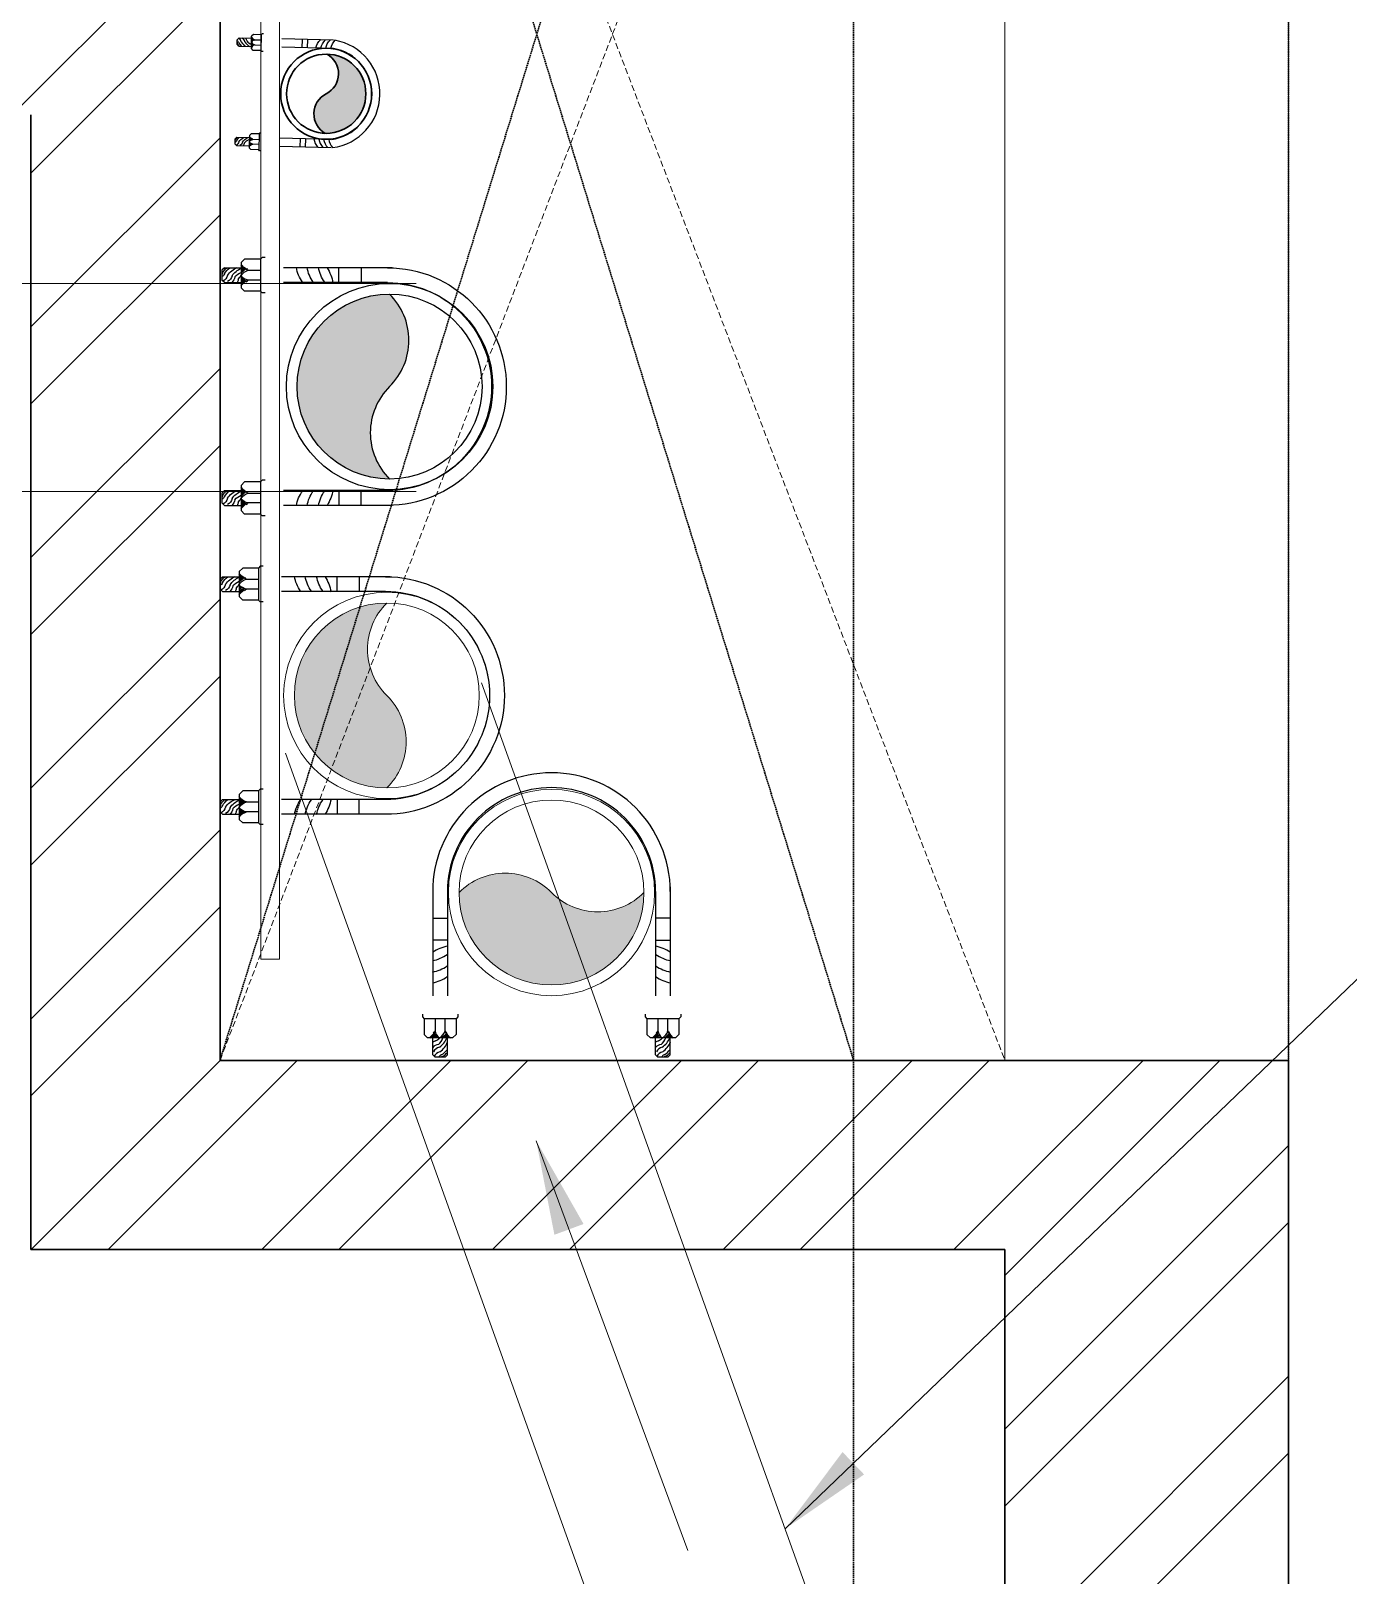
# Model space of a CAD drawing. Header units: millimetres. Extents: x 554 to 29966, y 4404 to 52986.
# Drawn here: x 14545 to 15242, y 26933 to 27750 of the extents above; entities that cross this region are included whole.
import ezdxf

# ---------------------------------------------------------------- set-up
doc = ezdxf.new("R2010")
doc.units = ezdxf.units.MM
for name, pattern in [('DASHED2', [0.375, 0.25, -0.125]), ('HIDDEN', [9.524999999999995, 6.349999999999997, -3.174999999999998]), ('HIDDEN2', [4.7624999999999975, 3.174999999999998, -1.587499999999999])]:
    doc.linetypes.add(name, pattern=pattern)
for name, color, linetype, lineweight in [('A-VOID-ABOV', 8, 'HIDDEN2', 5), ('CWS', 170, 'Continuous', 30), ('PIPE SUPPORT', 24, 'Continuous', 18), ('PP-BEAM', 6, 'DASHED2', 30), ('PP-WALL', 7, 'Continuous', 30), ('RWP', 150, 'Continuous', 18), ('SWP', 1, 'Continuous', 15), ('WALL HATCH', 8, 'Continuous', 0)]:
    doc.layers.add(name, color=color, linetype=linetype, lineweight=lineweight)
doc.layers.add('SH - WWP', color=94, linetype='Continuous', lineweight=0, true_color=0x009e00)
doc.layers.add('SH- WWP', color=92, linetype='Continuous')
doc.styles.add('_MAA_200', font='Arial Narrow.ttf', dxfattribs={"height": 100})
doc.dimstyles.new('COLUMN DIM PLAN', dxfattribs={"dimtxt": 100, "dimasz": 50, "dimexe": 0, "dimexo": 0, "dimgap": 30, "dimtad": 0, "dimdec": 0, "dimdsep": 46, "dimtxsty": '_MAA_200', "dimblk": 'ARCHTICK', "dimcen": 2.5, "dimdle": 50, "dimclrd": 256, "dimclre": 256, "dimclrt": 256, "dimadec": 0, "dimazin": 0, "dimtfac": 1, "dimtdec": 0, "dimtmove": 1, "dimatfit": 3, "dimfxl": 1, "dimlwd": -1, "dimlwe": -1, "dimarcsym": 0})
pattern_1 = [(45, (-2728487.738031354, 3305291.588856062), (-60.98795987733971, 60.98795987733972), []), (45, (-2728447.079391504, 3305291.588856062), (-60.98795987733971, 60.98795987733972), [])]

# ---------------------------------------------------------------- blocks, each defined once
blk = doc.blocks.new('_ArchTick')
at = {"color": 0, "linetype": 'ByBlock', "const_width": 0.15}
blk.add_lwpolyline([(-0.5, -0.5), (0.5, 0.5)], dxfattribs=at)
blk = doc.blocks.new('A$C5FCA3C8E')
at = {"layer": 'CWS', "linetype": 'Continuous'}
blk.add_hatch(color=256, dxfattribs=at).paths.add_polyline_path([(-1.3581241676e-06, 2.5302895748e-06, 0.5981914609792685), (-0.75, 4.95894e-11, 1), (0.75, 8.6183e-12, -0.5981960418834819)])
for radius in [0.8611281478661112, 0.75]:
    blk.add_circle((0, 5.82077e-11), radius, dxfattribs=at)
for centre, start, end in [((-0.375, -0.2012822666438296), 28.22480001612511, 151.7751999838749), ((0.375, 0.2012822667020373), 208.2248000161251, 331.775199983875)]:
    blk.add_arc(centre, 0.4256049234739195, start, end, dxfattribs=at)
blk = doc.blocks.new('*X16')
at = {"color": 0}
for p, q in [((113.6040440224238, 341.4692042597887), (113.7240518539459, 341.5892120913109)), ((113.7279130090329, 341.4162965511011), (114.3176786467903, 342.0060621888587)), ((113.8423566890578, 341.3539635358294), (114.318169125598, 341.8297759723697)), ((113.9481308900426, 341.2829610415177), (114.3186596044057, 341.6534897558808)), ((114.0456951115147, 341.2037485676931), (114.3191500832134, 341.4772035393919)), ((114.1352787081868, 341.1165554690687), (114.3196405620211, 341.3009173229029)), ((114.2169109186877, 341.0214109842728), (114.3201310408288, 341.1246311064139)), ((114.2904245531791, 340.9181479234677), (114.3206215196365, 340.948344889925))]:
    blk.add_line(p, q, dxfattribs=at)
blk = doc.blocks.new('gfg')
at = {"layer": 'PIPE SUPPORT', "lineweight": -3}
for p, q in [((20672.23069641801, -7006.954995548515), (20672.19146157941, -7006.99423038714)), ((20672.23069641801, -7006.954995548515), (20672.50180912954, -7006.954995548515)), ((20672.53906311778, -7006.874156006904), (20672.50203141799, -7006.911187706736)), ((20672.50203141799, -7007.181341178311), (20672.50203141799, -7006.911187706736)), ((20672.70931280447, -7006.874156006904), (20672.53906311778, -7006.874156006904)), ((20672.72798678899, -7006.855640157012), (20672.71173969447, -7006.871887251548)), ((20672.71173969447, -7007.220799768099), (20672.71173969447, -7006.871887251548)), ((20672.75802931919, -7006.855640157012), (20672.72798678899, -7006.855640157012)), ((20674.27667252631, -7006.956873166533), (20673.15802931978, -7006.956873166533)), ((20673.60235733257, -7007.135813853117), (20673.60235733257, -7006.956873166529)), ((20673.71839229152, -7007.135813853117), (20673.71735092305, -7006.956873166529)), ((20672.19146157941, -7007.094701396479), (20672.19146157941, -7006.99423038714)), ((20672.23069641801, -7007.133936235103), (20672.19146157941, -7007.094701396479)), ((20672.23069641801, -7007.133936235103), (20672.50180912954, -7007.133936235103)), ((20672.53906311778, -7007.218372878113), (20672.50203141799, -7007.181341178311)), ((20672.70931280447, -7007.218372878113), (20672.53906311778, -7007.218372878113)), ((20672.57715134982, -7007.099760343614), (20672.71173969447, -7007.099760343614)), ((20672.71173969447, -7006.992768272745), (20672.5774395352, -7006.992768272745)), ((20672.72798678896, -7007.237046862634), (20672.70931280447, -7007.218372878113)), ((20672.75802931919, -7007.237046862634), (20672.72798678896, -7007.237046862634)), ((20674.27875526326, -7007.135813853118), (20673.15802931979, -7007.135813853118)), ((20672.23069641801, -7009.105982412248), (20672.19146157941, -7009.145217250872)), ((20672.19146157941, -7009.145217250872), (20672.19146157941, -7009.245688260214)), ((20672.23069641801, -7009.284923098836), (20672.19146157941, -7009.245688260214)), ((20672.23069641801, -7009.105982412248), (20672.50180912954, -7009.105982412248)), ((20672.23069641801, -7009.284923098836), (20672.50180912954, -7009.284923098836)), ((20672.53906311778, -7009.021545769238), (20672.50203141799, -7009.05857746904)), ((20672.50203141799, -7009.05857746904), (20672.50203141799, -7009.328730940613)), ((20672.70931280447, -7009.021545769238), (20672.53906311778, -7009.021545769238)), ((20672.57715134982, -7009.140158303736), (20672.71173969447, -7009.140158303736)), ((20672.71173969447, -7009.247150374605), (20672.5774395352, -7009.247150374605)), ((20672.72798678896, -7009.002871784716), (20672.70931280447, -7009.021545769238)), ((20672.71173969447, -7009.01911887925), (20672.71173969447, -7009.368031395801)), ((20672.75802931919, -7009.002871784716), (20672.72798678896, -7009.002871784716)), ((20674.27875526326, -7009.104104794234), (20673.15802931978, -7009.104104794234)), ((20674.27667252631, -7009.28304548082), (20673.15802931978, -7009.28304548082)), ((20673.60235733257, -7009.104104794234), (20673.60235733257, -7009.28304548082)), ((20673.71839229152, -7009.104104794234), (20673.71735092305, -7009.28304548082)), ((20672.53906311778, -7009.365762640446), (20672.50203141799, -7009.328730940613)), ((20672.70931280447, -7009.365762640446), (20672.53906311778, -7009.365762640446)), ((20672.72798678899, -7009.384278490339), (20672.71173969447, -7009.368031395801)), ((20672.75802931919, -7009.384278490339), (20672.72798678899, -7009.384278490339))]:
    blk.add_line(p, q, dxfattribs=at)
for radius in [1.1740907559851, 0.9951500693986719]:
    blk.add_arc((20674.1311701915, -7008.119959323675), radius, 278.5286732039812, 81.47132679600334, dxfattribs=at)
for centre, major_axis, ratio, start_param, end_param in [((20672.14100616891, -7007.072991283455), (0.100512388921159, 0.1005123889211589), 0.9999999999069012, 5.727819101621663, 6.424460740322188), ((20672.21678278847, -7007.066944437875), (-0.1002177898229264, 0.1002177898229265), 0.9999999994798731, 4.157587103104932, 4.837600714042488), ((20672.22162919412, -7007.050739988979), (0.1271907473947246, 0.1271907473947245), 0.9999999977844616, 5.688778806532026, 6.059082859867648), ((20672.61330547757, -7006.868759919514), (0.0912809878433658, 0.0912809878433657), 0.9999999990311387, 2.892776408477558, 3.651362666904716), ((20672.16024033036, -7007.089626537625), (0.052562963906729, 0.052562963906729), 0.9999999998413699, 5.845023448015352, 6.635131608354146), ((20672.02455298354, -7007.115853652419), (-0.1271907480113182, 0.1271907480113183), 0.999999996535816, 4.117982482427986, 4.309006796857802), ((20672.52674535621, -7006.884601040804), (-0.2691269974105022, 0.2691269974105026), 0.9999999947868815, 1.329768373441599, 1.499720566069074), ((20672.55572727334, -7006.867223731203), (0.2691269959823859, 0.2691269959823857), 0.9999999971351131, 2.900564698409263, 3.132660851976726), ((20672.55833126699, -7006.850338109829), (-0.2387367953091886, 0.2387367953091889), 0.9999999986650406, 1.383982580667374, 1.782644714410317), ((20672.63078740914, -7006.845284095589), (0.2366566859690866, 0.2366566859690863), 0.9999999996936983, 2.957247137783011, 3.396312688854485), ((20672.59718437543, -7006.843908082391), (-0.1862819181657325, 0.1862819181657327), 0.9999999999446293, 1.500239073391399, 1.985744952649278), ((20672.5922190132, -7007.102733703885), (0.0782418402748776, 0.0782418402748775), 0.9999999998860024, 0.9126796448355063, 1.738241186561169), ((20672.61330547757, -7006.975248573133), (0.0912809878459431, 0.0912809878459431), 0.9999999995812568, 2.887822711697686, 3.651362666670403), ((20672.61330547757, -7007.223684984204), (-0.0912809878516158, 0.0912809878516159), 0.9999999990017563, -0.5097700133625, 0.2488162450085207), ((20674.24016160718, -7009.041021276549), (-0.2460406949962698, 0.24604069499627), 0.9999999997174747, 0.9677046534802523, 1.554601844261406), ((20674.34746651146, -7009.041021276549), (0.2460406949090701, 0.2460406949090697), 0.9999999998287487, 2.538501055854934, 3.125398171115445), ((20674.45107109653, -7009.041021276549), (0.2460406949090701, 0.2460406949090697), 0.9999999998287487, 2.538501055854934, 3.125398171115445), ((20674.56207615882, -7009.041021276549), (-0.2460406950871933, 0.2460406950871937), 0.9999999993530387, 0.967704729424919, 1.554601844267306)]:
    blk.add_ellipse(centre, major_axis=major_axis, ratio=ratio, start_param=start_param, end_param=end_param, dxfattribs=at)
at = {"layer": 'PIPE SUPPORT', "lineweight": -3, "extrusion": (0, 0, -1)}
for centre, major_axis, ratio, start_param, end_param in [((20674.24016160718, -7007.198897370805), (-0.2460406949962698, -0.24604069499627), 0.9999999997174747, 0.9677046534802523, 1.554601844261406), ((20674.34746651146, -7007.198897370805), (0.2460406949090701, -0.2460406949090697), 0.9999999998287487, 2.538501055854934, 3.125398171115445), ((20674.45107109653, -7007.198897370805), (0.2460406949090701, -0.2460406949090697), 0.9999999998287487, 2.538501055854934, 3.125398171115445), ((20674.56207615882, -7007.198897370805), (-0.2460406950871933, -0.2460406950871937), 0.9999999993530387, 0.967704729424919, 1.554601844267306), ((20672.02455298354, -7009.124064994932), (-0.1271907480113182, -0.1271907480113183), 0.999999996535816, 4.117982482427986, 4.309006796857802), ((20672.16024033036, -7009.150292109726), (0.052562963906729, -0.052562963906729), 0.9999999998413699, 5.845023448015352, 6.635131608354146), ((20672.52674535621, -7009.355317606547), (-0.2691269974105022, -0.2691269974105026), 0.9999999947868815, 1.329768373441599, 1.499720566069074), ((20672.14100616891, -7009.166927363897), (0.100512388921159, -0.1005123889211589), 0.9999999999069012, 5.727819101621663, 6.424460740322188), ((20672.55572727334, -7009.372694916148), (0.2691269959823859, -0.2691269959823857), 0.9999999971351131, 2.900564698409263, 3.132660851976726), ((20672.55833126699, -7009.389580537521), (-0.2387367953091886, -0.2387367953091889), 0.9999999986650406, 1.383982580667374, 1.782644714410317), ((20672.21678278847, -7009.172974209477), (-0.1002177898229264, -0.1002177898229265), 0.9999999994798731, 4.157587103104932, 4.837600714042488), ((20672.63078740914, -7009.394634551759), (0.2366566859690866, -0.2366566859690863), 0.9999999996936983, 2.957247137783011, 3.396312688854485), ((20672.22162919412, -7009.189178658371), (0.1271907473947246, -0.1271907473947245), 0.9999999977844616, 5.688778806532026, 6.059082859867648), ((20672.59718437543, -7009.39601056496), (-0.1862819181657325, -0.1862819181657327), 0.9999999999446293, 1.500239073391399, 1.985744952649278), ((20672.61330547757, -7009.264670074218), (0.0912809878459431, -0.0912809878459431), 0.9999999995812568, 2.887822711697686, 3.651362666670403), ((20672.5922190132, -7009.137184943465), (0.0782418402748776, -0.0782418402748775), 0.9999999998860024, 0.9126796448355063, 1.738241186561169), ((20672.61330547757, -7009.016233663145), (-0.0912809878516158, -0.0912809878516159), 0.9999999990017563, -0.5097700133625, 0.2488162450085207), ((20672.61330547757, -7009.371158727836), (0.0912809878433658, -0.0912809878433657), 0.9999999990311387, 2.892776408477558, 3.651362666904716)]:
    blk.add_ellipse(centre, major_axis=major_axis, ratio=ratio, start_param=start_param, end_param=end_param, dxfattribs=at)
at = {"layer": 'PIPE SUPPORT', "lineweight": -3}
for p, xscale, yscale, zscale, rotation in [((20683.0857692433, -7038.606154569166), -0.0925792494463893, 0.092579249529543, 0.0925792494975916, 359.9999999999998), ((20683.08548105789, -7038.714998576982), -0.0925792494463893, 0.092579249529543, 0.0925792494975916, 359.9999999999998), ((20683.08548105789, -6977.524920070369), 0.0925792494463893, 0.0925792494463893, 0.0925792494463893, 180), ((20683.0857692433, -6977.633764078184), 0.0925792494463893, 0.0925792494463893, 0.0925792494463893, 180)]:
    blk.add_blockref('*X16', p, dxfattribs=dict(at, xscale=xscale, yscale=yscale, zscale=zscale, rotation=rotation))
blk = doc.blocks.new('A$C393437B3')
at = {"layer": 'RWP', "linetype": 'Continuous'}
blk.add_hatch(color=256, dxfattribs=at).paths.add_polyline_path([(-2, 3.3651e-11, 1), (2, 2.45565e-11, -0.4173574324766371), (-2.1098011128e-06, 2.1325688894e-06, 0.4173561804767063)])
for radius in [2.231396361223231, 2]:
    blk.add_circle((0, 2.91038e-11), radius, dxfattribs=at)
for centre, start, end in [((-1, -0.9893372807709964), 44.69290126831891, 135.307098731681), ((1, 0.9893372808292042), 224.6929012683189, 315.3070987316811)]:
    blk.add_arc(centre, 1.406694087280504, start, end, dxfattribs=at)
blk = doc.blocks.new('*X26')
at = {"color": 0}
for p, q in [((113.6040440224238, 341.4692042597887), (113.7240518539459, 341.5892120913109)), ((113.7279130090329, 341.4162965511011), (114.3176786467903, 342.0060621888587)), ((113.8423566890578, 341.3539635358294), (114.318169125598, 341.8297759723697)), ((113.9481308900426, 341.2829610415177), (114.3186596044057, 341.6534897558808)), ((114.0456951115147, 341.2037485676931), (114.3191500832134, 341.4772035393919)), ((114.1352787081868, 341.1165554690687), (114.3196405620211, 341.3009173229029)), ((114.2169109186877, 341.0214109842728), (114.3201310408288, 341.1246311064139)), ((114.2904245531791, 340.9181479234677), (114.3206215196365, 340.948344889925))]:
    blk.add_line(p, q, dxfattribs=at)
blk = doc.blocks.new('YRTRT')
at = {"layer": 'PIPE SUPPORT', "lineweight": -3}
for p, q in [((96462.33814704539, -13447.57362357114), (96462.39076985273, -13447.52100076377)), ((96462.33818283866, -13447.5735877779), (96462.33818283866, -13447.93724713893)), ((96462.60556003159, -13447.52100076377), (96462.39076985273, -13447.52100076377)), ((96462.65818283898, -13447.57362357114), (96462.60556003159, -13447.52100076377)), ((96462.65818283898, -13447.57362357114), (96462.65818283898, -13447.93724713893)), ((96467.15814704986, -13447.5736235712), (96467.21076985725, -13447.52100076383)), ((96467.15818284314, -13447.57358777796), (96467.15818284314, -13447.93724713899)), ((96467.42556003603, -13447.52100076383), (96467.21076985725, -13447.52100076383)), ((96467.47818284339, -13447.5736235712), (96467.42556003603, -13447.52100076383)), ((96467.47818284339, -13447.5736235712), (96467.47818284339, -13447.93724713899)), ((96462.15192819848, -13448.01174899501), (96462.22643005454, -13447.93724713893)), ((96462.15192819848, -13448.35426413015), (96462.15192819848, -13448.01174899501)), ((96462.76993562304, -13447.93724713893), (96462.22643005454, -13447.93724713893)), ((96462.39055710298, -13448.35914664454), (96462.39055710298, -13448.08895620788)), ((96462.60580803412, -13448.08837642497), (96462.60580803412, -13448.35914664454)), ((96462.8444374791, -13448.01174899501), (96462.76993562304, -13447.93724713893)), ((96462.8444374791, -13448.35426413015), (96462.8444374791, -13448.01174899501)), ((96466.97192820298, -13448.01174899506), (96467.04643005902, -13447.93724713899)), ((96466.97192820298, -13448.35426413021), (96466.97192820298, -13448.01174899506)), ((96467.5899356275, -13447.93724713899), (96467.04643005902, -13447.93724713899)), ((96467.21055710744, -13448.3591466446), (96467.21055710744, -13448.08895620793)), ((96467.42580803859, -13448.08837642502), (96467.42580803859, -13448.3591466446)), ((96467.66443748357, -13448.01174899506), (96467.5899356275, -13447.93724713899)), ((96467.66443748357, -13448.35426413021), (96467.66443748357, -13448.01174899506)), ((96462.11467727047, -13448.39183319975), (96462.15192819848, -13448.35426413015)), ((96462.11467727047, -13448.45227396465), (96462.11467727047, -13448.39183319975)), ((96462.8444374791, -13448.35426413015), (96462.15192819848, -13448.35426413016)), ((96462.88200654867, -13448.39183319971), (96462.8444374791, -13448.35426413015)), ((96462.88200654867, -13448.45227396465), (96462.88200654867, -13448.39183319971)), ((96466.93467727493, -13448.39183319981), (96466.97192820298, -13448.35426413021)), ((96466.93467727493, -13448.4522739647), (96466.93467727493, -13448.39183319981)), ((96467.66443748357, -13448.35426413021), (96466.97192820293, -13448.35426413021)), ((96467.70200655314, -13448.39183319977), (96467.66443748357, -13448.35426413021)), ((96467.70200655314, -13448.4522739647), (96467.70200655314, -13448.39183319977)), ((96462.33818283863, -13451.20444779245), (96462.33818283866, -13448.85227396524)), ((96462.65818283893, -13451.10227396739), (96462.65818283898, -13448.85227396524)), ((96467.15818284314, -13451.10227396739), (96467.15818284314, -13448.85227396524)), ((96467.47818284342, -13451.20444779245), (96467.47818284342, -13448.85227396524)), ((96462.65818283893, -13450.05157989724), (96462.33818283863, -13450.05157989724)), ((96467.15818284314, -13450.05157989724), (96467.47818284342, -13450.05157989724)), ((96462.33818283863, -13450.53158634531), (96462.65818283893, -13450.53158634531)), ((96467.47818284342, -13450.53158634531), (96467.15818284314, -13450.53158634531))]:
    blk.add_line(p, q, dxfattribs=at)
at = {"layer": 'PIPE SUPPORT', "lineweight": -3, "extrusion": (0, 0, -1)}
for centre, major_axis, ratio, start_param, end_param in [((96462.50657992787, -13447.56146236965), (0.170591607840616, 0.170591607840616), 0.9999999998175798, 2.547186153677094, 3.128809838001576), ((96462.52831376503, -13447.55496224171), (0.1344147607712574, 0.1344147607712574), 0.9999999998539598, 2.586790775358184, 3.465894773409693), ((96462.53642395487, -13447.45332862739), (-0.1348098849770459, 0.1348098849770459), 0.9999999999034614, 4.157022774732605, 5.034816392505097), ((96462.55873559946, -13447.47912599548), (-0.0704988429273759, 0.0704988429273759), 0.9999999996588605, 4.274227121095428, 5.064335280969733), ((96462.23101702826, -13448.11023623238), (-0.3174102312506335, 0.3174102312506335), 0.9999999999588574, 1.386450810686251, 1.960581019537734), ((96462.23779560637, -13448.01305613057), (0.3202001287203565, 0.3202001287203566), 0.9999999998669814, -0.1868137474059075, 0.421005137251335), ((96462.59391210222, -13447.29713852289), (0.1705916077439833, 0.1705916077439833), 0.9999999985280374, 2.547186153119761, 2.738210467946155), ((96462.26044305008, -13448.00956358513), (0.3609602732295892, 0.3609602732295892), 0.9999999997756027, -0.2410279549909113, 0.1079206814815465), ((96462.28374995916, -13447.97069226828), (-0.3609602732425226, 0.3609602732425225), 0.9999999999533216, 1.329768371900432, 1.608853964383862), ((96467.32657993236, -13447.56146236971), (-0.1705916078916122, 0.1705916078916121), 0.9999999997420946, 4.117982480757515, 4.699606164845294), ((96467.34831376949, -13447.55496224177), (0.1344147607729148, 0.1344147607729148), 0.9999999997529544, 2.586790775312957, 3.465894773457341), ((96467.35642395935, -13447.45332862745), (-0.1348098849665495, 0.1348098849665495), 0.9999999999247476, 4.157022774657454, 5.03481639246887), ((96467.37873560397, -13447.47912599554), (-0.0704988429250919, 0.0704988429250919), 0.9999999996778886, 4.274227121094328, 5.064335281009006), ((96467.05101703267, -13448.11023623244), (-0.3174102312642302, 0.3174102312642302), 0.9999999999294054, 1.386450810713712, 1.96058101953486), ((96467.05779561082, -13448.01305613062), (0.320200128723769, 0.320200128723769), 0.999999999775471, -0.1868137474271345, 0.421005137292974), ((96467.41391210668, -13447.29713852295), (0.1705916077644787, 0.1705916077644788), 0.9999999991030039, 2.547186153401375, 2.738210468153488), ((96467.08044305457, -13448.00956358519), (-0.3609602734738453, 0.3609602734738452), 0.9999999993067497, 1.329768372063623, 1.678717008183729), ((96467.10374996363, -13447.97069226834), (-0.3609602734695469, 0.3609602734695469), 0.9999999993199254, 1.329768372023264, 1.608853964365007), ((96462.1410721338, -13448.16111274652), (-0.1836427454511332, 0.1836427454511332), 0.999999999893351, 1.321980081539759, 2.080566339304299), ((96462.44831248886, -13447.63531754856), (-0.1705916080412037, 0.1705916080412037), 0.999999999172634, 4.117982480944434, 4.401037373670084), ((96462.61178995932, -13448.11869015334), (-0.1574100663563356, 0.1574100663563356), 0.9999999999594631, 5.625068624619608, 6.450630167201308), ((96462.13815034585, -13448.30887129395), (0.3609602732356619, 0.3609602732356619), 0.999999999762126, -0.2410279549788759, -0.0299974789023303), ((96462.22917148277, -13448.06516695129), (-0.2498462551250625, 0.2498462551250622), 0.9999999996142932, 1.500239073097558, 1.985744952294209), ((96462.35531027, -13448.16111274652), (-0.183642745501428, 0.183642745501428), 0.9999999996070283, 1.31702638475077, 2.080566339197591), ((96462.85512458676, -13448.16111274652), (-0.1836427454341228, 0.1836427454341228), 0.9999999998437497, 5.773415294580192, 6.532001552497469), ((96466.96107213826, -13448.16111274657), (-0.1836427454511332, 0.1836427454511332), 0.999999999893351, 1.321980081539759, 2.080566339304299), ((96467.26831249335, -13447.63531754862), (-0.1705916079033848, 0.1705916079033847), 0.999999999742952, 4.117982480782877, 4.401037373487326), ((96467.43178996381, -13448.11869015339), (-0.1574100663563356, 0.1574100663563356), 0.9999999999594631, 5.625068624619608, 6.450630167201308), ((96466.9581503503, -13448.308871294), (0.3609602732254824, 0.3609602732254824), 0.9999999990776997, -0.2410279551250054, -0.02999747893383), ((96467.04917148722, -13448.06516695134), (-0.2498462551128566, 0.2498462551128566), 0.9999999996738447, 1.500239073083246, 1.985744952330576), ((96467.17531027444, -13448.16111274657), (-0.183642745428047, 0.1836427454280469), 0.9999999999834772, 1.31702638455914, 2.080566339320697), ((96467.67512459122, -13448.16111274657), (0.1836427454511332, 0.1836427454511332), 0.9999999998933508, 4.202618967875284, 4.961205225639825), ((96462.19716735712, -13449.89698836559), (0.54999385537602, 0.5499938553760205), 0.9999999999969306, -0.6092701060824738, -0.1632660786873334), ((96462.19716735712, -13450.12858373326), (0.5499938553737664, 0.5499938553737665), 0.9999999999653816, -0.6092701060972799, -0.1632660786923932), ((96463.20624228605, -13448.48989175245), (-0.6743740752795976, 0.6743740752795975), 0.9999998328735095, 4.539180955360865, 4.549122928501664), ((96466.61012339604, -13448.48989175245), (0.6743740752789461, 0.6743740752789462), 0.999999832874448, 1.73406237867807, 1.744004351818876), ((96467.61919832494, -13449.89698836559), (-0.5499938553760205, 0.5499938553760205), 0.9999999999969301, 0.1632660786873338, 0.609270106082474), ((96467.61919832494, -13450.12858373326), (-0.5499938553737664, 0.5499938553737663), 0.9999999999653807, 0.1632660786923936, 0.60927010609728), ((96462.19716735712, -13450.37672196184), (0.54999385537602, 0.5499938553760205), 0.9999999999969306, -0.6092701060824738, -0.1632660786873334), ((96463.20624228605, -13448.72148712014), (-0.6743740340197633, 0.6743740340197631), 0.999999892291208, 4.539180945274946, 4.549122918973353), ((96463.20624228605, -13448.96962534873), (-0.6743740340197633, 0.6743740340197631), 0.999999892291208, 4.539180945274946, 4.549122918973353), ((96466.61012339604, -13448.72148712014), (0.6743740340217865, 0.6743740340217868), 0.9999998922882944, 1.734062388205763, 1.744004361904144), ((96466.61012339604, -13448.96962534873), (0.6743740340217865, 0.6743740340217868), 0.9999998922882944, 1.734062388205763, 1.744004361904144), ((96467.61919832494, -13450.37672196184), (-0.5499938553760205, 0.5499938553760205), 0.9999999999969301, 0.1632660786873338, 0.609270106082474), ((96462.8779829776, -13448.88655582733), (-0.7483036447213935, 0.7483036447213935), 0.9999999999909798, 4.131018386160066, 4.462271126186356), ((96466.93838270444, -13448.88655582733), (0.7483036447213935, 0.7483036447213935), 0.9999999999909795, 1.820914180993225, 2.152166921019516), ((96464.90818284106, -13451.10227396745), (1.817264429336318, 1.817264429336318), 0.9999999999969258, 2.356194490190806, 3.926990816988777), ((96464.90818284106, -13451.10227396745), (1.590990259148384, 1.590990259148384), 0.9999999999933532, 2.356194490189019, 3.926990816990564), ((96464.90818284106, -13451.10227396745), (-1.590990259148384, 1.590990259148384), 0.9999999999998207, 2.356194490192254, 3.926990816987331), ((96464.90818284106, -13451.10227396745), (1.81726442934102, 1.817264429341022), 0.9999999999974116, 0.7853981633987424, 2.356194490191048)]:
    blk.add_ellipse(centre, major_axis=major_axis, ratio=ratio, start_param=start_param, end_param=end_param, dxfattribs=at)
at = {"layer": 'PIPE SUPPORT', "lineweight": -3, "xscale": 0.1862546401715415, "yscale": 0.1862546401715415, "zscale": 0.1862546401715415, "rotation": 90}
for p in [(96525.97121210213, -13469.23003458454), (96526.23897231332, -13469.22945480163), (96530.7912121066, -13469.23003458459), (96531.0589723178, -13469.22945480168)]:
    blk.add_blockref('*X26', p, dxfattribs=at)
blk = doc.blocks.new('*X19')
at = {"color": 0}
for p, q in [((113.6040440224238, 341.4692042597887), (113.7240518539459, 341.5892120913109)), ((113.7279130090329, 341.4162965511011), (114.3176786467903, 342.0060621888587)), ((113.8423566890578, 341.3539635358294), (114.318169125598, 341.8297759723697)), ((113.9481308900426, 341.2829610415177), (114.3186596044057, 341.6534897558808)), ((114.0456951115147, 341.2037485676931), (114.3191500832134, 341.4772035393919)), ((114.1352787081868, 341.1165554690687), (114.3196405620211, 341.3009173229029)), ((114.2169109186877, 341.0214109842728), (114.3201310408288, 341.1246311064139)), ((114.2904245531791, 340.9181479234677), (114.3206215196365, 340.948344889925))]:
    blk.add_line(p, q, dxfattribs=at)
blk = doc.blocks.new('MNBMBM')
at = {"layer": 'PIPE SUPPORT', "lineweight": -3}
for p, q in [((96481.19327059848, -13447.57362357126), (96481.24589340582, -13447.52100076388)), ((96481.19327059848, -13447.57362357126), (96481.19327059848, -13447.93724713904)), ((96481.24589340582, -13447.52100076388), (96481.46068358464, -13447.52100076388)), ((96481.513306392, -13447.57362357126), (96481.46068358464, -13447.52100076388)), ((96481.51327059873, -13447.57358777802), (96481.51327059873, -13447.93724713904)), ((96486.01327060293, -13447.5736235712), (96486.0658934103, -13447.52100076383)), ((96486.01327060293, -13447.5736235712), (96486.01327060293, -13447.93724713899)), ((96486.0658934103, -13447.52100076383), (96486.28068358912, -13447.52100076383)), ((96486.3333063965, -13447.5736235712), (96486.28068358912, -13447.52100076383)), ((96486.33327060322, -13447.57358777796), (96486.33327060322, -13447.93724713899)), ((96481.00701595827, -13448.01174899512), (96481.08151781435, -13447.93724713904)), ((96481.00701595827, -13448.35426413027), (96481.00701595827, -13448.01174899512)), ((96481.08151781435, -13447.93724713904), (96481.62502338283, -13447.93724713904)), ((96481.24564540328, -13448.08837642508), (96481.24564540328, -13448.35914664466)), ((96481.46089633444, -13448.35914664466), (96481.46089633444, -13448.08895620799)), ((96481.69952523893, -13448.01174899512), (96481.62502338283, -13447.93724713904)), ((96481.69952523893, -13448.35426413027), (96481.69952523893, -13448.01174899512)), ((96485.82701596274, -13448.01174899507), (96485.90151781883, -13447.93724713899)), ((96485.82701596274, -13448.35426413021), (96485.82701596274, -13448.01174899507)), ((96485.90151781883, -13447.93724713899), (96486.44502338734, -13447.93724713899)), ((96486.06564540775, -13448.08837642503), (96486.06564540775, -13448.3591466446)), ((96486.28089633891, -13448.3591466446), (96486.28089633891, -13448.08895620794)), ((96486.51952524339, -13448.01174899507), (96486.44502338734, -13447.93724713899)), ((96486.51952524339, -13448.35426413021), (96486.51952524339, -13448.01174899507)), ((96480.96944688873, -13448.39183319983), (96481.00701595827, -13448.35426413027)), ((96480.96944688873, -13448.45227396476), (96480.96944688873, -13448.39183319983)), ((96481.00701595827, -13448.35426413027), (96481.69952523893, -13448.35426413027)), ((96481.73677616696, -13448.39183319987), (96481.69952523893, -13448.35426413027)), ((96481.73677616696, -13448.45227396476), (96481.73677616696, -13448.39183319987)), ((96485.7894468932, -13448.39183319977), (96485.82701596274, -13448.35426413021)), ((96485.7894468932, -13448.45227396471), (96485.7894468932, -13448.39183319977)), ((96485.82701596274, -13448.35426413021), (96486.51952524339, -13448.35426413022)), ((96486.5567761714, -13448.39183319981), (96486.51952524339, -13448.35426413021)), ((96486.5567761714, -13448.45227396471), (96486.5567761714, -13448.39183319981)), ((96481.19327059844, -13451.20444779251), (96481.19327059844, -13448.8522739653)), ((96481.51327059873, -13451.10227396745), (96481.51327059873, -13448.8522739653)), ((96486.01327060293, -13451.10227396745), (96486.01327060293, -13448.8522739653)), ((96486.33327060322, -13451.20444779251), (96486.33327060322, -13448.8522739653)), ((96481.51327059873, -13450.0515798973), (96481.19327059844, -13450.0515798973)), ((96486.01327060293, -13450.0515798973), (96486.33327060322, -13450.0515798973)), ((96481.19327059844, -13450.53158634537), (96481.51327059873, -13450.53158634537)), ((96486.33327060322, -13450.53158634537), (96486.01327060293, -13450.53158634537))]:
    blk.add_line(p, q, dxfattribs=at)
for centre, major_axis, ratio, start_param, end_param in [((96481.61365783105, -13448.01305613068), (-0.320200128723769, 0.320200128723769), 0.999999999775471, -0.1868137474271345, 0.421005137292974), ((96481.56770347824, -13447.97069226839), (0.3609602734695469, 0.3609602734695469), 0.9999999993199254, 1.329768372023264, 1.608853964365007), ((96481.5910103873, -13448.00956358525), (0.3609602734738453, 0.3609602734738452), 0.9999999993067497, 1.329768372063623, 1.678717008183729), ((96481.62043640915, -13448.11023623249), (0.3174102312642302, 0.3174102312642302), 0.9999999999294054, 1.386450810713712, 1.96058101953486), ((96481.25754133517, -13447.29713852301), (-0.1705916077644787, 0.1705916077644788), 0.9999999991030039, 2.547186153401375, 2.738210468153488), ((96481.29271783795, -13447.4791259956), (0.0704988429250919, 0.0704988429250919), 0.9999999996778886, 4.274227121094328, 5.064335281009006), ((96481.31502948253, -13447.45332862751), (0.1348098849665495, 0.1348098849665495), 0.9999999999247476, 4.157022774657454, 5.03481639246887), ((96481.3231396724, -13447.55496224183), (-0.1344147607729148, 0.1344147607729148), 0.9999999997529544, 2.586790775312957, 3.465894773457341), ((96481.34487350953, -13447.56146236977), (0.1705916078916122, 0.1705916078916121), 0.9999999997420946, 4.117982480757515, 4.699606164845294), ((96486.43365783551, -13448.01305613062), (-0.3202001287203565, 0.3202001287203566), 0.9999999998669814, -0.1868137474059075, 0.421005137251335), ((96486.38770348275, -13447.97069226834), (0.3609602732425226, 0.3609602732425225), 0.9999999999533216, 1.329768371900432, 1.608853964383862), ((96486.41101039178, -13448.00956358519), (-0.3609602732295892, 0.3609602732295892), 0.9999999997756027, -0.2410279549909113, 0.1079206814815465), ((96486.44043641358, -13448.11023623244), (0.3174102312506335, 0.3174102312506335), 0.9999999999588574, 1.386450810686251, 1.960581019537734), ((96486.07754133963, -13447.29713852295), (-0.1705916077439833, 0.1705916077439833), 0.9999999985280374, 2.547186153119761, 2.738210467946155), ((96486.1127178424, -13447.47912599554), (0.0704988429273759, 0.0704988429273759), 0.9999999996588605, 4.274227121095428, 5.064335280969733), ((96486.13502948698, -13447.45332862745), (0.1348098849770459, 0.1348098849770459), 0.9999999999034614, 4.157022774732605, 5.034816392505097), ((96486.14313967685, -13447.55496224177), (-0.1344147607712574, 0.1344147607712574), 0.9999999998539598, 2.586790775358184, 3.465894773409693), ((96486.16487351398, -13447.56146236971), (-0.170591607840616, 0.170591607840616), 0.9999999998175798, 2.547186153677094, 3.128809838001576), ((96480.99632885063, -13448.16111274663), (-0.1836427454511332, 0.1836427454511332), 0.9999999998933508, 4.202618967875284, 4.961205225639825), ((96481.49614316745, -13448.16111274663), (0.183642745428047, 0.1836427454280469), 0.9999999999834772, 1.31702638455914, 2.080566339320697), ((96481.62228195462, -13448.0651669514), (0.2498462551128566, 0.2498462551128566), 0.9999999996738447, 1.500239073083246, 1.985744952330576), ((96481.71330309154, -13448.30887129406), (-0.3609602732254824, 0.3609602732254824), 0.9999999990776997, -0.2410279551250054, -0.02999747893383), ((96481.23966347807, -13448.11869015345), (0.1574100663563356, 0.1574100663563356), 0.9999999999594631, 5.625068624619608, 6.450630167201308), ((96481.40314094852, -13447.63531754867), (0.1705916079033848, 0.1705916079033847), 0.999999999742952, 4.117982480782877, 4.401037373487326), ((96481.71038130358, -13448.16111274663), (0.1836427454511332, 0.1836427454511332), 0.999999999893351, 1.321980081539759, 2.080566339304299), ((96485.81632885511, -13448.16111274658), (0.1836427454341228, 0.1836427454341228), 0.9999999998437497, 5.773415294580192, 6.532001552497469), ((96486.31614317188, -13448.16111274658), (0.183642745501428, 0.183642745501428), 0.9999999996070283, 1.31702638475077, 2.080566339197591), ((96486.44228195908, -13448.06516695135), (0.2498462551250625, 0.2498462551250622), 0.9999999996142932, 1.500239073097558, 1.985744952294209), ((96486.53330309603, -13448.30887129401), (-0.3609602732356619, 0.3609602732356619), 0.999999999762126, -0.2410279549788759, -0.0299974789023303), ((96486.05966348256, -13448.11869015339), (0.1574100663563356, 0.1574100663563356), 0.9999999999594631, 5.625068624619608, 6.450630167201308), ((96486.22314095296, -13447.63531754862), (0.1705916080412037, 0.1705916080412037), 0.999999999172634, 4.117982480944434, 4.401037373670084), ((96486.53038130805, -13448.16111274658), (0.1836427454511332, 0.1836427454511332), 0.999999999893351, 1.321980081539759, 2.080566339304299), ((96481.05225511693, -13449.89698836564), (0.5499938553760205, 0.5499938553760205), 0.9999999999969301, 0.1632660786873338, 0.609270106082474), ((96481.05225511693, -13450.12858373331), (0.5499938553737664, 0.5499938553737663), 0.9999999999653807, 0.1632660786923936, 0.60927010609728), ((96482.06133004584, -13448.48989175251), (-0.6743740752789461, 0.6743740752789462), 0.999999832874448, 1.73406237867807, 1.744004351818876), ((96485.46521115582, -13448.48989175251), (0.6743740752795976, 0.6743740752795975), 0.9999998328735095, 4.539180955360865, 4.549122928501664), ((96486.47428608478, -13449.89698836564), (-0.54999385537602, 0.5499938553760205), 0.9999999999969306, -0.6092701060824738, -0.1632660786873334), ((96486.47428608478, -13450.12858373331), (-0.5499938553737664, 0.5499938553737665), 0.9999999999653816, -0.6092701060972799, -0.1632660786923932), ((96481.05225511693, -13450.3767219619), (0.5499938553760205, 0.5499938553760205), 0.9999999999969301, 0.1632660786873338, 0.609270106082474), ((96482.06133004584, -13448.7214871202), (-0.6743740340217865, 0.6743740340217868), 0.9999998922882944, 1.734062388205763, 1.744004361904144), ((96482.06133004584, -13448.96962534879), (-0.6743740340217865, 0.6743740340217868), 0.9999998922882944, 1.734062388205763, 1.744004361904144), ((96485.46521115582, -13448.7214871202), (0.6743740340197633, 0.6743740340197631), 0.999999892291208, 4.539180945274946, 4.549122918973353), ((96485.46521115582, -13448.96962534879), (0.6743740340197633, 0.6743740340197631), 0.999999892291208, 4.539180945274946, 4.549122918973353), ((96486.47428608478, -13450.3767219619), (-0.54999385537602, 0.5499938553760205), 0.9999999999969306, -0.6092701060824738, -0.1632660786873334), ((96481.73307073742, -13448.88655582739), (-0.7483036447213935, 0.7483036447213935), 0.9999999999909795, 1.820914180993225, 2.152166921019516), ((96485.79347046425, -13448.88655582739), (0.7483036447213935, 0.7483036447213935), 0.9999999999909798, 4.131018386160066, 4.462271126186356), ((96483.76327060082, -13451.10227396751), (-1.81726442934102, 1.817264429341022), 0.9999999999974116, 0.7853981633987424, 2.356194490191048), ((96483.76327060082, -13451.10227396751), (1.590990259148384, 1.590990259148384), 0.9999999999998207, 2.356194490192254, 3.926990816987331), ((96483.76327060084, -13451.10227396751), (-1.590990259148384, 1.590990259148384), 0.9999999999933532, 2.356194490189019, 3.926990816990564), ((96483.76327060084, -13451.10227396751), (-1.817264429336318, 1.817264429336318), 0.9999999999969258, 2.356194490190806, 3.926990816988777)]:
    blk.add_ellipse(centre, major_axis=major_axis, ratio=ratio, start_param=start_param, end_param=end_param, dxfattribs=at)
at = {"layer": 'PIPE SUPPORT', "lineweight": -3, "extrusion": (0, 0, -1), "xscale": 0.1862546401715415, "yscale": 0.1862546401715415, "zscale": -0.1862546400003328, "rotation": 90}
for p in [(-96417.61248112409, -13469.22945480174), (-96417.88024133527, -13469.23003458465), (-96422.43248112855, -13469.22945480168), (-96422.70024133974, -13469.2300345846)]:
    blk.add_blockref('*X19', p, dxfattribs=at)
blk = doc.blocks.new('A$C3BC90C2D')
at = {"layer": 'SH- WWP', "linetype": 'Continuous'}
blk.add_hatch(color=256, dxfattribs=at).paths.add_polyline_path([(-2, 3.3651e-11, 1), (2, 2.45565e-11, -0.4173574324766371), (-2.1098011128e-06, 2.1325688894e-06, 0.4173561804767063)])
for radius in [2.231396361223231, 2]:
    blk.add_circle((0, 2.91038e-11), radius, dxfattribs=at)
for centre, start, end in [((-1, -0.9893372807709964), 44.69290126831891, 135.307098731681), ((1, 0.9893372808292042), 224.6929012683189, 315.3070987316811)]:
    blk.add_arc(centre, 1.406694087280504, start, end, dxfattribs=at)
blk = doc.blocks.new('OIUUYIU')
at = {"layer": 'PIPE SUPPORT', "lineweight": -3}
for p, q in [((96471.43208916413, -13447.5736235712), (96471.4847119715, -13447.52100076383)), ((96471.43212495738, -13447.57358777796), (96471.43212495738, -13447.93724713899)), ((96471.69950215032, -13447.52100076383), (96471.4847119715, -13447.52100076383)), ((96471.7521249577, -13447.5736235712), (96471.69950215032, -13447.52100076383)), ((96471.7521249577, -13447.5736235712), (96471.7521249577, -13447.93724713899)), ((96476.2520891686, -13447.57362357126), (96476.30471197594, -13447.52100076388)), ((96476.25212496183, -13447.57358777802), (96476.25212496183, -13447.93724713904)), ((96476.51950215481, -13447.52100076388), (96476.30471197594, -13447.52100076388)), ((96476.57212496213, -13447.57362357126), (96476.51950215481, -13447.52100076388)), ((96476.57212496213, -13447.57362357126), (96476.57212496213, -13447.93724713904)), ((96471.24587031725, -13448.01174899507), (96471.32037217329, -13447.93724713899)), ((96471.24587031725, -13448.35426413021), (96471.24587031725, -13448.01174899507)), ((96471.86387774178, -13447.93724713899), (96471.32037217329, -13447.93724713899)), ((96471.48449922173, -13448.3591466446), (96471.48449922173, -13448.08895620794)), ((96471.69975015287, -13448.08837642503), (96471.69975015287, -13448.3591466446)), ((96471.93837959784, -13448.01174899507), (96471.86387774178, -13447.93724713899)), ((96471.93837959784, -13448.35426413021), (96471.93837959784, -13448.01174899507)), ((96476.0658703217, -13448.01174899512), (96476.14037217776, -13447.93724713904)), ((96476.0658703217, -13448.35426413027), (96476.0658703217, -13448.01174899512)), ((96476.68387774623, -13447.93724713904), (96476.14037217776, -13447.93724713904)), ((96476.30449922617, -13448.35914664466), (96476.30449922617, -13448.08895620799)), ((96476.51975015733, -13448.08837642508), (96476.51975015733, -13448.35914664466)), ((96476.75837960232, -13448.01174899512), (96476.68387774623, -13447.93724713904)), ((96476.75837960232, -13448.35426413027), (96476.75837960232, -13448.01174899512)), ((96471.2086193892, -13448.39183319981), (96471.24587031725, -13448.35426413021)), ((96471.2086193892, -13448.45227396471), (96471.2086193892, -13448.39183319981)), ((96471.93837959784, -13448.35426413021), (96471.24587031725, -13448.35426413022)), ((96471.97594866742, -13448.39183319977), (96471.93837959784, -13448.35426413021)), ((96471.97594866742, -13448.45227396471), (96471.97594866742, -13448.39183319977)), ((96476.02861939363, -13448.39183319987), (96476.0658703217, -13448.35426413027)), ((96476.02861939363, -13448.45227396476), (96476.02861939363, -13448.39183319987)), ((96476.75837960232, -13448.35426413027), (96476.06587032168, -13448.35426413027)), ((96476.79594867188, -13448.39183319983), (96476.75837960232, -13448.35426413027)), ((96476.79594867188, -13448.45227396476), (96476.79594867188, -13448.39183319983)), ((96471.43212495738, -13451.20444779251), (96471.43212495738, -13448.8522739653)), ((96471.7521249577, -13451.10227396745), (96471.7521249577, -13448.8522739653)), ((96476.25212496183, -13451.10227396745), (96476.25212496183, -13448.8522739653)), ((96476.57212496216, -13451.20444779251), (96476.57212496216, -13448.8522739653)), ((96471.7521249577, -13450.0515798973), (96471.43212495738, -13450.0515798973)), ((96476.25212496183, -13450.0515798973), (96476.57212496216, -13450.0515798973)), ((96471.43212495738, -13450.53158634537), (96471.7521249577, -13450.53158634537)), ((96476.57212496216, -13450.53158634537), (96476.25212496183, -13450.53158634537))]:
    blk.add_line(p, q, dxfattribs=at)
at = {"layer": 'PIPE SUPPORT', "lineweight": -3, "extrusion": (0, 0, -1)}
for centre, major_axis, ratio, start_param, end_param in [((96471.60052204665, -13447.56146236971), (0.170591607840616, 0.170591607840616), 0.9999999998175798, 2.547186153677094, 3.128809838001576), ((96471.62225588375, -13447.55496224177), (0.1344147607712574, 0.1344147607712574), 0.9999999998539598, 2.586790775358184, 3.465894773409693), ((96471.63036607363, -13447.45332862745), (-0.1348098849770459, 0.1348098849770459), 0.9999999999034614, 4.157022774732605, 5.034816392505097), ((96471.6526777182, -13447.47912599554), (-0.0704988429273759, 0.0704988429273759), 0.9999999996588605, 4.274227121095428, 5.064335280969733), ((96471.324959147, -13448.11023623244), (-0.3174102312506335, 0.3174102312506335), 0.9999999999588574, 1.386450810686251, 1.960581019537734), ((96471.33173772506, -13448.01305613062), (0.3202001287203565, 0.3202001287203566), 0.9999999998669814, -0.1868137474059075, 0.421005137251335), ((96471.68785422095, -13447.29713852295), (0.1705916077439833, 0.1705916077439833), 0.9999999985280374, 2.547186153119761, 2.738210467946155), ((96471.35438516883, -13448.00956358519), (0.3609602732295892, 0.3609602732295892), 0.9999999997756027, -0.2410279549909113, 0.1079206814815465), ((96471.37769207788, -13447.97069226834), (-0.3609602732425226, 0.3609602732425225), 0.9999999999533216, 1.329768371900432, 1.608853964383862), ((96476.42052205108, -13447.56146236977), (-0.1705916078916122, 0.1705916078916121), 0.9999999997420946, 4.117982480757515, 4.699606164845294), ((96476.4422558882, -13447.55496224183), (0.1344147607729148, 0.1344147607729148), 0.9999999997529544, 2.586790775312957, 3.465894773457341), ((96476.45036607808, -13447.45332862751), (-0.1348098849665495, 0.1348098849665495), 0.9999999999247476, 4.157022774657454, 5.03481639246887), ((96476.47267772268, -13447.4791259956), (-0.0704988429250919, 0.0704988429250919), 0.9999999996778886, 4.274227121094328, 5.064335281009006), ((96476.14495915144, -13448.11023623249), (-0.3174102312642302, 0.3174102312642302), 0.9999999999294054, 1.386450810713712, 1.96058101953486), ((96476.15173772955, -13448.01305613068), (0.320200128723769, 0.320200128723769), 0.999999999775471, -0.1868137474271345, 0.421005137292974), ((96476.50785422543, -13447.29713852301), (0.1705916077644787, 0.1705916077644788), 0.9999999991030039, 2.547186153401375, 2.738210468153488), ((96476.17438517332, -13448.00956358525), (-0.3609602734738453, 0.3609602734738452), 0.9999999993067497, 1.329768372063623, 1.678717008183729), ((96476.19769208237, -13447.97069226839), (-0.3609602734695469, 0.3609602734695469), 0.9999999993199254, 1.329768372023264, 1.608853964365007), ((96471.23501425255, -13448.16111274658), (-0.1836427454511332, 0.1836427454511332), 0.999999999893351, 1.321980081539759, 2.080566339304299), ((96471.54225460763, -13447.63531754862), (-0.1705916080412037, 0.1705916080412037), 0.999999999172634, 4.117982480944434, 4.401037373670084), ((96471.70573207804, -13448.11869015339), (-0.1574100663563356, 0.1574100663563356), 0.9999999999594631, 5.625068624619608, 6.450630167201308), ((96471.23209246458, -13448.30887129401), (0.3609602732356619, 0.3609602732356619), 0.999999999762126, -0.2410279549788759, -0.0299974789023303), ((96471.32311360154, -13448.06516695135), (-0.2498462551250625, 0.2498462551250622), 0.9999999996142932, 1.500239073097558, 1.985744952294209), ((96471.44925238873, -13448.16111274658), (-0.183642745501428, 0.183642745501428), 0.9999999996070283, 1.31702638475077, 2.080566339197591), ((96471.94906670546, -13448.16111274658), (-0.1836427454341228, 0.1836427454341228), 0.9999999998437497, 5.773415294580192, 6.532001552497469), ((96476.05501425703, -13448.16111274663), (-0.1836427454511332, 0.1836427454511332), 0.999999999893351, 1.321980081539759, 2.080566339304299), ((96476.3622546121, -13447.63531754867), (-0.1705916079033848, 0.1705916079033847), 0.999999999742952, 4.117982480782877, 4.401037373487326), ((96476.52573208253, -13448.11869015345), (-0.1574100663563356, 0.1574100663563356), 0.9999999999594631, 5.625068624619608, 6.450630167201308), ((96476.05209246904, -13448.30887129406), (0.3609602732254824, 0.3609602732254824), 0.9999999990776997, -0.2410279551250054, -0.02999747893383), ((96476.14311360598, -13448.0651669514), (-0.2498462551128566, 0.2498462551128566), 0.9999999996738447, 1.500239073083246, 1.985744952330576), ((96476.26925239318, -13448.16111274663), (-0.183642745428047, 0.1836427454280469), 0.9999999999834772, 1.31702638455914, 2.080566339320697), ((96476.76906670997, -13448.16111274663), (0.1836427454511332, 0.1836427454511332), 0.9999999998933508, 4.202618967875284, 4.961205225639825), ((96471.29110947585, -13449.89698836564), (0.54999385537602, 0.5499938553760205), 0.9999999999969306, -0.6092701060824738, -0.1632660786873334), ((96471.29110947585, -13450.12858373331), (0.5499938553737664, 0.5499938553737665), 0.9999999999653816, -0.6092701060972799, -0.1632660786923932), ((96472.30018440478, -13448.48989175251), (-0.6743740752795976, 0.6743740752795975), 0.9999998328735095, 4.539180955360865, 4.549122928501664), ((96475.70406551476, -13448.48989175251), (0.6743740752789461, 0.6743740752789462), 0.999999832874448, 1.73406237867807, 1.744004351818876), ((96476.71314044367, -13449.89698836564), (-0.5499938553760205, 0.5499938553760205), 0.9999999999969301, 0.1632660786873338, 0.609270106082474), ((96476.71314044367, -13450.12858373331), (-0.5499938553737664, 0.5499938553737663), 0.9999999999653807, 0.1632660786923936, 0.60927010609728), ((96471.29110947585, -13450.3767219619), (0.54999385537602, 0.5499938553760205), 0.9999999999969306, -0.6092701060824738, -0.1632660786873334), ((96472.30018440478, -13448.7214871202), (-0.6743740340197633, 0.6743740340197631), 0.999999892291208, 4.539180945274946, 4.549122918973353), ((96472.30018440478, -13448.96962534879), (-0.6743740340197633, 0.6743740340197631), 0.999999892291208, 4.539180945274946, 4.549122918973353), ((96475.70406551476, -13448.7214871202), (0.6743740340217865, 0.6743740340217868), 0.9999998922882944, 1.734062388205763, 1.744004361904144), ((96475.70406551476, -13448.96962534879), (0.6743740340217865, 0.6743740340217868), 0.9999998922882944, 1.734062388205763, 1.744004361904144), ((96476.71314044367, -13450.3767219619), (-0.5499938553760205, 0.5499938553760205), 0.9999999999969301, 0.1632660786873338, 0.609270106082474), ((96471.97192509635, -13448.88655582739), (-0.7483036447213935, 0.7483036447213935), 0.9999999999909798, 4.131018386160066, 4.462271126186356), ((96476.03232482319, -13448.88655582739), (0.7483036447213935, 0.7483036447213935), 0.9999999999909795, 1.820914180993225, 2.152166921019516), ((96474.00212495976, -13451.10227396751), (1.817264429336318, 1.817264429336318), 0.9999999999969258, 2.356194490190806, 3.926990816988777), ((96474.00212495976, -13451.10227396751), (1.590990259148384, 1.590990259148384), 0.9999999999933532, 2.356194490189019, 3.926990816990564), ((96474.00212495976, -13451.10227396751), (-1.590990259148384, 1.590990259148384), 0.9999999999998207, 2.356194490192254, 3.926990816987331), ((96474.00212495976, -13451.10227396751), (1.81726442934102, 1.817264429341022), 0.9999999999974116, 0.7853981633987424, 2.356194490191048)]:
    blk.add_ellipse(centre, major_axis=major_axis, ratio=ratio, start_param=start_param, end_param=end_param, dxfattribs=at)
at = {"layer": 'PIPE SUPPORT', "lineweight": -3, "xscale": 0.1862546401715415, "yscale": 0.1862546401715415, "zscale": 0.1862546401715415, "rotation": 90}
for p in [(96535.07876817737, -13469.2300345846), (96535.30374091081, -13469.22945480168), (96539.88515422533, -13469.23003458465), (96540.15291443656, -13469.22945480174)]:
    blk.add_blockref('*X19', p, dxfattribs=at)
blk = doc.blocks.new('A$C2CAE21CB')
at = {"layer": 'SWP', "linetype": 'Continuous'}
blk.add_hatch(color=256, dxfattribs=at).paths.add_polyline_path([(-2.000000000000452, -2e-16, 1), (1.999999999999544, -1e-16, -0.417356806475766), (-1.46e-13, -3.12e-13, 0.4173568064759495)])
for radius in [2.231396361223231, 2]:
    blk.add_circle((-4.547e-13, 0), radius, dxfattribs=at)
for centre, start, end in [((-1.000000000000454, -0.9893372808046474), 44.69290126739795, 135.307098732602), ((0.9999999999995453, 0.9893372808046474), 224.692901267398, 315.3070987326021)]:
    blk.add_arc(centre, 1.406694087280504, start, end, dxfattribs=at)

msp = doc.modelspace()

# ---------------------------------------------------------------- hatches: boundary and pattern name
at = {"layer": 'WALL HATCH'}
h = msp.add_hatch(dxfattribs=at)
h.set_pattern_fill('ANSI32', color=256, scale=230, style=0)
h.set_pattern_definition(pattern_1)
h.paths.add_polyline_path([(14545.43178469048, 27105.57759624989), (14645.43178469094, 27105.57759624989), (14645.43178469094, 28290.57759624989), (14545.43178469048, 28290.57759624989)])
h = msp.add_hatch(dxfattribs=at)
h.set_pattern_fill('ANSI32', color=256, scale=230, style=0)
h.set_pattern_definition(pattern_1)
h.paths.add_polyline_path([(13395.43178468908, 27805.57759624989), (14545.43178469048, 27805.57759624989), (14545.43178469048, 27705.57759624989), (13395.43178468908, 27705.57759624989)])
h = msp.add_hatch(dxfattribs=at)
h.set_pattern_fill('ANSI32', color=256, scale=230, style=0)
h.set_pattern_definition(pattern_1)
h.paths.add_polyline_path([(15060.43178469094, 25540.57759624989), (15210.43178468955, 25540.57759624989), (15210.43178468955, 27205.57759624989), (15060.43178469094, 27205.57759624989)])
h.paths.add_polyline_path([(14245.43178468955, 25540.57759624989), (15210.43083775242, 25540.57759624989), (15210.43083775242, 25440.57759624989), (14245.43178468955, 25440.57759624989)])
h = msp.add_hatch(dxfattribs=at)
h.set_pattern_fill('ANSI32', color=256, scale=230, style=0)
h.set_pattern_definition(pattern_1)
h.paths.add_polyline_path([(15060.43178469094, 27105.57759625082), (14645.43178468955, 27105.57759625082), (14645.43178468955, 27205.57759624989), (15060.43178469094, 27205.57759624989)])

# ---------------------------------------------------------------- linework, layer by layer
at = {"layer": 'A-VOID-ABOV', "linetype": 'HIDDEN', "lineweight": 15, "ltscale": 0.5}
for p, q in [((14645.43178468955, 27205.57759624989), (15060.43178469094, 28290.57759625036)), ((14645.43178469094, 28290.57759624989), (15060.43178469094, 27205.57759624989))]:
    msp.add_line(p, q, dxfattribs=at)
at = {"layer": 'PIPE SUPPORT', "linetype": 'ByBlock'}
msp.add_lwpolyline([(14667.08712893131, 27259.10947215827), (14667.08712893131, 28261.18717513038), (14676.86490672233, 28261.18717513038), (14676.86490672233, 27259.10947215827)], close=True, dxfattribs=at)
at = {"layer": 'PP-BEAM', "lineweight": 30, "ltscale": 3}
for p, q in [((14980.43178476126, 31370.57759493022), (14980.43178468861, 24390.57759625594)), ((15210.43178476126, 31370.5776012171), (15210.43178468862, 24390.57759625408)), ((14645.43178468955, 27205.57759624989), (14980.43178472913, 28290.57759625036)), ((14980.43178471888, 27205.57759624989), (14645.43178469094, 28290.57759625036))]:
    msp.add_line(p, q, dxfattribs=at)
at = {"layer": 'PP-WALL', "ltscale": 0.6}
for p, q in [((14645.43178469094, 28290.57759624989), (14645.43178468955, 27205.57759624989)), ((14545.43178469048, 27705.57759624989), (14545.43178469048, 27105.57759624989)), ((15210.43178468955, 27205.57759624989), (14645.43178468955, 27205.57759624989)), ((15210.43178468955, 27205.57759624989), (15210.43178468955, 25440.57759624989)), ((15060.43178469094, 27105.57759624989), (14545.43178469048, 27105.57759624989)), ((15060.43178469094, 27105.57759625082), (15060.43178469094, 25540.57759624989))]:
    msp.add_line(p, q, dxfattribs=at)
at = {"layer": 'PP-WALL', "color": 5, "lineweight": 15, "ltscale": 0.6}
for p, q in [((15060.43178469094, 28290.57759625083), (15060.43178469094, 27205.57759624989)), ((15210.43178468955, 28290.57759625083), (15210.43178468955, 27205.57759624989))]:
    msp.add_line(p, q, dxfattribs=at)
at = {"layer": 'SH - WWP'}
for p, q in [((13622.74808180949, 27616.32495914297), (14749.14384113171, 27616.32495914297)), ((13622.7893162967, 27506.32495914297), (14749.14384113171, 27506.32495914297))]:
    msp.add_line(p, q, dxfattribs=at)
at = {"layer": 'SWP', "linetype": 'Continuous'}
for p, q in [((14783.62757283647, 27405.09224069807), (14986.77717791091, 26839.46437521036)), ((14680.10219624185, 27367.91030421052), (14883.25180131675, 26802.28243872141))]:
    msp.add_line(p, q, dxfattribs=at)

# ---------------------------------------------------------------- block references
at = {"layer": 'CWS', "linetype": 'Continuous', "xscale": 27.93647997329696, "yscale": 27.93647997329696, "zscale": 27.93647997329696, "rotation": 88.68645752077516}
msp.add_blockref('A$C5FCA3C8E', (14701.56721599552, 27716.63634754428), dxfattribs=at)
at = {"layer": 'PIPE SUPPORT', "yscale": 24.44444442107853, "zscale": 24.44444442107853}
for name, p, xscale, rotation in [('gfg', (-486606.5126767018, 210566.086970013), 24.44444442107853, 358.6864575207752), ('MNBMBM', (-314070.7243143189, 2386053.809708093), -24.44444442107853, 89.99999999999987), ('OIUUYIU', (-314071.7479197677, -2330854.896596104), 24.44444442107853, 89.99999999999999), ('YRTRT', (-2343210.378769262, -301509.9479004263), -24.44444442107853, 179.9999999999999)]:
    msp.add_blockref(name, p, dxfattribs=dict(at, xscale=xscale, rotation=rotation))
at = {"layer": 'RWP', "linetype": 'Continuous', "xscale": 24.44444442107853, "yscale": 24.44444442107853, "zscale": 24.44444442107853, "rotation": 360}
msp.add_blockref('A$C393437B3', (14820.70789070626, 27294.31928214701), dxfattribs=at)
at = {"layer": 'SH - WWP', "xscale": 24.44444442107853, "yscale": 24.44444442107853, "zscale": 24.44444442107853, "rotation": 270}
msp.add_blockref('A$C3BC90C2D', (14735.10799381382, 27561.82090332768), dxfattribs=at)
at = {"layer": 'SWP', "linetype": 'Continuous', "xscale": -24.44444442107853, "yscale": 24.44444442107853, "zscale": 24.44444442107853, "rotation": 270}
msp.add_blockref('A$C2CAE21CB', (14733.62965486025, 27398.48644849601), dxfattribs=at)

# ---------------------------------------------------------------- leaders
at = {"layer": 'SWP', "linetype": 'Continuous'}
for points in [[(14944.23925829411, 26957.90237397644), (15416.30715749239, 27411.48632813375), (16072.44167190243, 27411.48632813375)], [(14812.60468691274, 27163.09542368389), (14892.75927825703, 26946.38322539897)]]:
    msp.add_leader(points, dimstyle='COLUMN DIM PLAN', override={"dimgap": 30, "dimtad": 0, "dimfxl": 5, "dimarcsym": 2}, dxfattribs=at)

doc.saveas('drawing.dxf')
